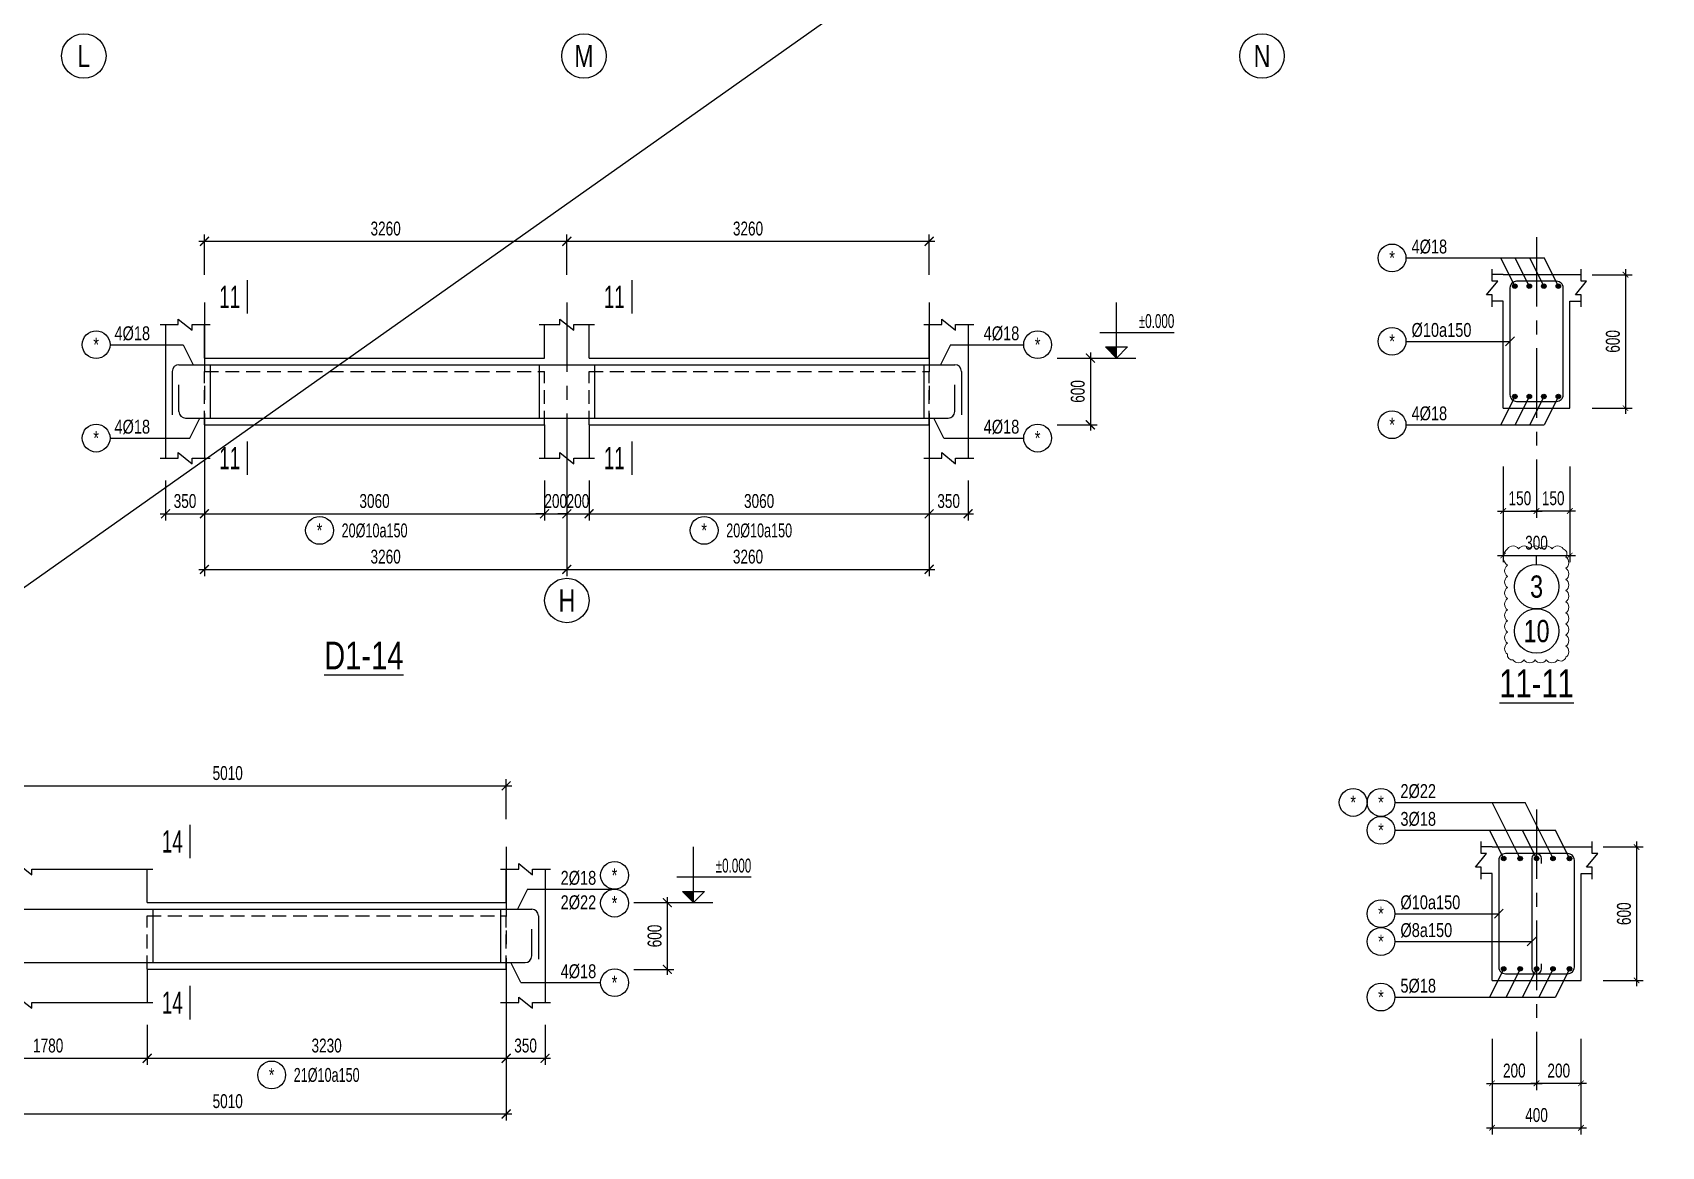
# Model space of a CAD drawing. Header units: millimetres. Extents: x -25284 to 100333, y 0 to 76881.
# Drawn here: x 16530 to 31184, y 47835 to 57850 of the extents above; entities that cross this region are included whole.
import ezdxf
from ezdxf.enums import TextEntityAlignment as Align

# ---------------------------------------------------------------- set-up
doc = ezdxf.new("R2010")
doc.units = ezdxf.units.MM
doc.header["$LTSCALE"] = 500
doc.header["$MEASUREMENT"] = 0
doc.linetypes.add('CENTER', pattern=[2, 1.25, -0.25, 0.25, -0.25])
doc.linetypes.add('HIDDEN', pattern=[0.375, 0.25, -0.125])
doc.layers.add('CHANGE 2019', color=6, linetype='Continuous', lineweight=18, plot=False)
for name, color, linetype in [('CHI', 1, 'Continuous'), ('DIM', 1, 'Continuous'), ('KCS_AXIS', 5, 'CENTER'), ('KCS_AXIS_SUB', 5, 'CENTER'), ('KCS_BORDER', 3, 'Continuous'), ('KCS_CHI', 1, 'Continuous'), ('KCS_DIM', 1, 'Continuous'), ('KCS_HATCH', 201, 'Continuous'), ('KCS_HIDDEN', 8, 'HIDDEN'), ('KCS_SNODE', 6, 'Continuous'), ('KCS_STEEL', 4, 'Continuous'), ('KCS_TEXT', 2, 'Continuous'), ('KCS_TEXT_TCK', 3, 'Continuous'), ('KCS_TEXT_TK', 2, 'Continuous'), ('KCS_TEXT_TMC', 4, 'Continuous'), ('KCS_TEXT_TMCS', 4, 'Continuous')]:
    doc.layers.add(name, color=color, linetype=linetype)
doc.layers.add('KCS_Plotter', color=11, linetype='Continuous', plot=False)
doc.styles.add('KCS_BIGTEXT', font='arial.ttf', dxfattribs={"width": 0.75})
doc.styles.add('KCS_SMTEXT', font='arial.ttf', dxfattribs={"width": 0.7})
doc.dimstyles.new('KCS_DIM50', dxfattribs={"dimscale": 50, "dimtxt": 2.5, "dimasz": 1.6, "dimexe": 1.2, "dimexo": 0, "dimgap": 1, "dimtad": 1, "dimdec": 0, "dimzin": 0, "dimdsep": 46, "dimtxsty": 'KCS_SMTEXT', "dimblk": 'ARCHTICK', "dimcen": 0, "dimdle": 1, "dimclrd": 256, "dimclre": 256, "dimclrt": 2, "dimadec": 0, "dimazin": 0, "dimtfac": 1, "dimtdec": 0, "dimtix": 1, "dimtmove": 2, "dimatfit": 3, "dimfxl": 1, "dimtolj": 1, "dimtzin": 0, "dimarcsym": 0})
doc.dimstyles.new('KCS_DIM50_25', dxfattribs={"dimtxt": 125, "dimasz": 50, "dimexe": 60, "dimexo": 0, "dimgap": 50, "dimtad": 1, "dimdec": 0, "dimlfac": 0.5, "dimzin": 13, "dimdsep": 46, "dimtxsty": 'KCS_SMTEXT', "dimblk": 'ARCHTICK', "dimblk1": 'ARCHTICK', "dimcen": 0, "dimdle": 50, "dimclrd": 1, "dimclre": 1, "dimclrt": 2, "dimadec": 0, "dimazin": 0, "dimtfac": 1, "dimtdec": 0, "dimtix": 1, "dimtmove": 2, "dimatfit": 3, "dimfxl": 1, "dimtolj": 1, "dimtzin": 13, "dimarcsym": 0})

# ---------------------------------------------------------------- blocks, each defined once
blk = doc.blocks.new('_ArchTick')
at = {"color": 0, "linetype": 'ByBlock', "const_width": 0.15}
blk.add_lwpolyline([(-0.5, -0.5), (0.5, 0.5)], dxfattribs=at)
blk = doc.blocks.new('*D133')
at = {"layer": 'Defpoints', "color": 0, "transparency": 16777216}
for p in [(18076, 53823), (21336, 53823), (21336, 53023)]:
    blk.add_point(p, dxfattribs=at)
at = {"layer": 'KCS_DIM', "lineweight": -2, "transparency": 16777216}
for p, q in [((18076, 53823), (18076, 52963)), ((21336, 53823), (21336, 52963)), ((18026, 53023), (21386, 53023))]:
    blk.add_line(p, q, dxfattribs=at)
at = {"layer": 'KCS_DIM', "lineweight": -2, "transparency": 16777216, "xscale": 80, "yscale": 80, "zscale": 80, "rotation": 180}
blk.add_blockref('_ArchTick', (18076, 53023), dxfattribs=at)
at = {"layer": 'KCS_DIM', "lineweight": -2, "transparency": 16777216, "xscale": 80, "yscale": 80, "zscale": 80}
blk.add_blockref('_ArchTick', (21336, 53023), dxfattribs=at)
at = {"layer": 'KCS_DIM', "color": 2, "transparency": 16777216, "insert": (19706, 53137), "char_height": 125, "attachment_point": 5, "style": 'KCS_SMTEXT'}
blk.add_mtext('\\A1;3260', dxfattribs=at)
blk = doc.blocks.new('*D134')
at = {"layer": 'Defpoints', "color": 0, "transparency": 16777216}
for p in [(21336, 53823), (24596, 53823), (24596, 53023)]:
    blk.add_point(p, dxfattribs=at)
at = {"layer": 'KCS_DIM', "lineweight": -2, "transparency": 16777216}
for p, q in [((21336, 53823), (21336, 52963)), ((24596, 53823), (24596, 52963)), ((21286, 53023), (24646, 53023))]:
    blk.add_line(p, q, dxfattribs=at)
at = {"layer": 'KCS_DIM', "lineweight": -2, "transparency": 16777216, "xscale": 80, "yscale": 80, "zscale": 80, "rotation": 180}
blk.add_blockref('_ArchTick', (21336, 53023), dxfattribs=at)
at = {"layer": 'KCS_DIM', "lineweight": -2, "transparency": 16777216, "xscale": 80, "yscale": 80, "zscale": 80}
blk.add_blockref('_ArchTick', (24596, 53023), dxfattribs=at)
at = {"layer": 'KCS_DIM', "color": 2, "transparency": 16777216, "insert": (22966, 53137), "char_height": 125, "attachment_point": 5, "style": 'KCS_SMTEXT'}
blk.add_mtext('\\A1;3260', dxfattribs=at)
blk = doc.blocks.new('*D135')
at = {"layer": 'Defpoints', "color": 0, "transparency": 16777216}
for p in [(17726, 53823), (18076, 53823), (18076, 53523)]:
    blk.add_point(p, dxfattribs=at)
at = {"layer": 'KCS_DIM', "lineweight": -2, "transparency": 16777216}
for p, q in [((17726, 53823), (17726, 53463)), ((18076, 53823), (18076, 53463)), ((17676, 53523), (18126, 53523))]:
    blk.add_line(p, q, dxfattribs=at)
at = {"layer": 'KCS_DIM', "lineweight": -2, "transparency": 16777216, "xscale": 80, "yscale": 80, "zscale": 80, "rotation": 180}
blk.add_blockref('_ArchTick', (17726, 53523), dxfattribs=at)
at = {"layer": 'KCS_DIM', "lineweight": -2, "transparency": 16777216, "xscale": 80, "yscale": 80, "zscale": 80}
blk.add_blockref('_ArchTick', (18076, 53523), dxfattribs=at)
at = {"layer": 'KCS_DIM', "color": 2, "transparency": 16777216, "insert": (17901, 53637), "char_height": 125, "attachment_point": 5, "style": 'KCS_SMTEXT'}
blk.add_mtext('\\A1;350', dxfattribs=at)
blk = doc.blocks.new('*D136')
at = {"layer": 'Defpoints', "color": 0, "transparency": 16777216}
for p in [(21136, 53823), (21336, 53823), (21336, 53523)]:
    blk.add_point(p, dxfattribs=at)
at = {"layer": 'KCS_DIM', "lineweight": -2, "transparency": 16777216}
for p, q in [((21136, 53823), (21136, 53463)), ((21336, 53823), (21336, 53463)), ((21136, 53523), (21056, 53523)), ((21136, 53523), (21336, 53523)), ((21336, 53523), (21416, 53523))]:
    blk.add_line(p, q, dxfattribs=at)
at = {"layer": 'KCS_DIM', "lineweight": -2, "transparency": 16777216, "xscale": 80, "yscale": 80, "zscale": 80}
blk.add_blockref('_ArchTick', (21136, 53523), dxfattribs=at)
at = {"layer": 'KCS_DIM', "lineweight": -2, "transparency": 16777216, "xscale": 80, "yscale": 80, "zscale": 80, "rotation": 180}
blk.add_blockref('_ArchTick', (21336, 53523), dxfattribs=at)
at = {"layer": 'KCS_DIM', "color": 2, "transparency": 16777216, "insert": (21236, 53637), "char_height": 125, "attachment_point": 5, "style": 'KCS_SMTEXT'}
blk.add_mtext('\\A1;200', dxfattribs=at)
blk = doc.blocks.new('*D137')
at = {"layer": 'Defpoints', "color": 0, "transparency": 16777216}
for p in [(21336, 53823), (21536, 53823), (21536, 53523)]:
    blk.add_point(p, dxfattribs=at)
at = {"layer": 'KCS_DIM', "lineweight": -2, "transparency": 16777216}
for p, q in [((21336, 53823), (21336, 53463)), ((21536, 53823), (21536, 53463)), ((21336, 53523), (21256, 53523)), ((21336, 53523), (21536, 53523)), ((21536, 53523), (21616, 53523))]:
    blk.add_line(p, q, dxfattribs=at)
at = {"layer": 'KCS_DIM', "lineweight": -2, "transparency": 16777216, "xscale": 80, "yscale": 80, "zscale": 80}
blk.add_blockref('_ArchTick', (21336, 53523), dxfattribs=at)
at = {"layer": 'KCS_DIM', "lineweight": -2, "transparency": 16777216, "xscale": 80, "yscale": 80, "zscale": 80, "rotation": 180}
blk.add_blockref('_ArchTick', (21536, 53523), dxfattribs=at)
at = {"layer": 'KCS_DIM', "color": 2, "transparency": 16777216, "insert": (21436, 53637), "char_height": 125, "attachment_point": 5, "style": 'KCS_SMTEXT'}
blk.add_mtext('\\A1;200', dxfattribs=at)
blk = doc.blocks.new('*D138')
at = {"layer": 'Defpoints', "color": 0, "transparency": 16777216}
for p in [(24596, 53823), (24946, 53823), (24946, 53523)]:
    blk.add_point(p, dxfattribs=at)
at = {"layer": 'KCS_DIM', "lineweight": -2, "transparency": 16777216}
for p, q in [((24596, 53823), (24596, 53463)), ((24946, 53823), (24946, 53463)), ((24546, 53523), (24996, 53523))]:
    blk.add_line(p, q, dxfattribs=at)
at = {"layer": 'KCS_DIM', "lineweight": -2, "transparency": 16777216, "xscale": 80, "yscale": 80, "zscale": 80, "rotation": 180}
blk.add_blockref('_ArchTick', (24596, 53523), dxfattribs=at)
at = {"layer": 'KCS_DIM', "lineweight": -2, "transparency": 16777216, "xscale": 80, "yscale": 80, "zscale": 80}
blk.add_blockref('_ArchTick', (24946, 53523), dxfattribs=at)
at = {"layer": 'KCS_DIM', "color": 2, "transparency": 16777216, "insert": (24771, 53637), "char_height": 125, "attachment_point": 5, "style": 'KCS_SMTEXT'}
blk.add_mtext('\\A1;350', dxfattribs=at)
blk = doc.blocks.new('*D139')
at = {"layer": 'Defpoints', "color": 0, "transparency": 16777216}
for p in [(21336, 55973), (18076, 55673), (21336, 55673)]:
    blk.add_point(p, dxfattribs=at)
at = {"layer": 'KCS_DIM', "lineweight": -2, "transparency": 16777216}
for p, q in [((18076, 55673), (18076, 56033)), ((21336, 55673), (21336, 56033)), ((18026, 55973), (21386, 55973))]:
    blk.add_line(p, q, dxfattribs=at)
at = {"layer": 'KCS_DIM', "lineweight": -2, "transparency": 16777216, "xscale": 80, "yscale": 80, "zscale": 80, "rotation": 180}
blk.add_blockref('_ArchTick', (18076, 55973), dxfattribs=at)
at = {"layer": 'KCS_DIM', "lineweight": -2, "transparency": 16777216, "xscale": 80, "yscale": 80, "zscale": 80}
blk.add_blockref('_ArchTick', (21336, 55973), dxfattribs=at)
at = {"layer": 'KCS_DIM', "color": 2, "transparency": 16777216, "insert": (19706, 56087), "char_height": 125, "attachment_point": 5, "style": 'KCS_SMTEXT'}
blk.add_mtext('\\A1;3260', dxfattribs=at)
blk = doc.blocks.new('*D140')
at = {"layer": 'Defpoints', "color": 0, "transparency": 16777216}
for p in [(24596, 55973), (21336, 55673), (24596, 55673)]:
    blk.add_point(p, dxfattribs=at)
at = {"layer": 'KCS_DIM', "lineweight": -2, "transparency": 16777216}
for p, q in [((21336, 55673), (21336, 56033)), ((24596, 55673), (24596, 56033)), ((21286, 55973), (24646, 55973))]:
    blk.add_line(p, q, dxfattribs=at)
at = {"layer": 'KCS_DIM', "lineweight": -2, "transparency": 16777216, "xscale": 80, "yscale": 80, "zscale": 80, "rotation": 180}
blk.add_blockref('_ArchTick', (21336, 55973), dxfattribs=at)
at = {"layer": 'KCS_DIM', "lineweight": -2, "transparency": 16777216, "xscale": 80, "yscale": 80, "zscale": 80}
blk.add_blockref('_ArchTick', (24596, 55973), dxfattribs=at)
at = {"layer": 'KCS_DIM', "color": 2, "transparency": 16777216, "insert": (22966, 56087), "char_height": 125, "attachment_point": 5, "style": 'KCS_SMTEXT'}
blk.add_mtext('\\A1;3260', dxfattribs=at)
blk = doc.blocks.new('*D141')
at = {"layer": 'Defpoints', "color": 0, "transparency": 16777216}
for p in [(18076, 53823), (21136, 53823), (21136, 53523)]:
    blk.add_point(p, dxfattribs=at)
at = {"layer": 'KCS_DIM', "lineweight": -2, "transparency": 16777216}
for p, q in [((18076, 53823), (18076, 53463)), ((21136, 53823), (21136, 53463)), ((18026, 53523), (21186, 53523))]:
    blk.add_line(p, q, dxfattribs=at)
at = {"layer": 'KCS_DIM', "lineweight": -2, "transparency": 16777216, "xscale": 80, "yscale": 80, "zscale": 80, "rotation": 180}
blk.add_blockref('_ArchTick', (18076, 53523), dxfattribs=at)
at = {"layer": 'KCS_DIM', "lineweight": -2, "transparency": 16777216, "xscale": 80, "yscale": 80, "zscale": 80}
blk.add_blockref('_ArchTick', (21136, 53523), dxfattribs=at)
at = {"layer": 'KCS_DIM', "color": 2, "transparency": 16777216, "insert": (19606, 53637), "char_height": 125, "attachment_point": 5, "style": 'KCS_SMTEXT'}
blk.add_mtext('\\A1;3060', dxfattribs=at)
blk = doc.blocks.new('*D142')
at = {"layer": 'Defpoints', "color": 0, "transparency": 16777216}
for p in [(21536, 53823), (24596, 53823), (24596, 53523)]:
    blk.add_point(p, dxfattribs=at)
at = {"layer": 'KCS_DIM', "lineweight": -2, "transparency": 16777216}
for p, q in [((21536, 53823), (21536, 53463)), ((24596, 53823), (24596, 53463)), ((21486, 53523), (24646, 53523))]:
    blk.add_line(p, q, dxfattribs=at)
at = {"layer": 'KCS_DIM', "lineweight": -2, "transparency": 16777216, "xscale": 80, "yscale": 80, "zscale": 80, "rotation": 180}
blk.add_blockref('_ArchTick', (21536, 53523), dxfattribs=at)
at = {"layer": 'KCS_DIM', "lineweight": -2, "transparency": 16777216, "xscale": 80, "yscale": 80, "zscale": 80}
blk.add_blockref('_ArchTick', (24596, 53523), dxfattribs=at)
at = {"layer": 'KCS_DIM', "color": 2, "transparency": 16777216, "insert": (23066, 53637), "char_height": 125, "attachment_point": 5, "style": 'KCS_SMTEXT'}
blk.add_mtext('\\A1;3060', dxfattribs=at)
blk = doc.blocks.new('COS_CD')
at = {"layer": 'KCS_HATCH'}
blk.add_hatch(color=256, dxfattribs=at).paths.add_polyline_path([(37.5, 50), (87.5, 0), (87.5, 50)])
at = {"layer": 'CHI'}
for q in [(37.5, 50), (137.5, 50)]:
    blk.add_line((87.5, 0), q, dxfattribs=at)
at = {"layer": 'DIM'}
for p, q in [((0, 0), (175, 0)), ((37.5, 50), (137.5, 50)), ((87.5, 0), (87.5, 50))]:
    blk.add_line(p, q, dxfattribs=at)
blk = doc.blocks.new('*D143')
at = {"layer": 'Defpoints', "color": 0, "transparency": 16777216}
for p in [(25746, 54923), (25746, 54323), (26046, 54323)]:
    blk.add_point(p, dxfattribs=at)
at = {"layer": 'KCS_DIM', "lineweight": -2, "transparency": 16777216}
for p, q in [((26046, 54973), (26046, 54273)), ((25746, 54923), (26106, 54923)), ((25746, 54323), (26106, 54323))]:
    blk.add_line(p, q, dxfattribs=at)
at = {"layer": 'KCS_DIM', "lineweight": -2, "transparency": 16777216, "xscale": 80, "yscale": 80, "zscale": 80}
for p, rotation in [((26046, 54923), 90), ((26046, 54323), 270)]:
    blk.add_blockref('_ArchTick', p, dxfattribs=dict(at, rotation=rotation))
at = {"layer": 'KCS_DIM', "color": 2, "transparency": 16777216, "insert": (25933, 54623), "char_height": 125, "attachment_point": 5, "rotation": 90, "style": 'KCS_SMTEXT'}
blk.add_mtext('\\A1;600', dxfattribs=at)
blk = doc.blocks.new('*D144')
at = {"layer": 'Defpoints', "color": 0, "transparency": 16777216}
for p in [(29760, 53948), (30060, 53948), (30060, 53548)]:
    blk.add_point(p, dxfattribs=at)
at = {"layer": 'KCS_DIM', "color": 1, "lineweight": -2, "transparency": 16777216}
for p, q in [((29760, 53948), (29760, 53488)), ((30060, 53948), (30060, 53488)), ((29710, 53548), (30110, 53548))]:
    blk.add_line(p, q, dxfattribs=at)
at = {"layer": 'KCS_DIM', "color": 1, "lineweight": -2, "transparency": 16777216, "xscale": 50, "yscale": 50, "zscale": 50, "rotation": 180}
blk.add_blockref('_ArchTick', (29760, 53548), dxfattribs=at)
at = {"layer": 'KCS_DIM', "color": 1, "lineweight": -2, "transparency": 16777216, "xscale": 50, "yscale": 50, "zscale": 50}
blk.add_blockref('_ArchTick', (30060, 53548), dxfattribs=at)
at = {"layer": 'KCS_DIM', "color": 2, "transparency": 16777216, "insert": (29910, 53662), "char_height": 125, "attachment_point": 5, "style": 'KCS_SMTEXT'}
blk.add_mtext('\\A1;150', dxfattribs=at)
blk = doc.blocks.new('*D145')
at = {"layer": 'Defpoints', "color": 0, "transparency": 16777216}
for p in [(30060, 53948), (30360, 53948), (30060, 53548)]:
    blk.add_point(p, dxfattribs=at)
at = {"layer": 'KCS_DIM', "color": 1, "lineweight": -2, "transparency": 16777216}
for p, q in [((30060, 53948), (30060, 53488)), ((30360, 53948), (30360, 53488)), ((30410, 53548), (30010, 53548))]:
    blk.add_line(p, q, dxfattribs=at)
at = {"layer": 'KCS_DIM', "color": 1, "lineweight": -2, "transparency": 16777216, "xscale": 50, "yscale": 50, "zscale": 50, "rotation": 180}
blk.add_blockref('_ArchTick', (30060, 53548), dxfattribs=at)
at = {"layer": 'KCS_DIM', "color": 1, "lineweight": -2, "transparency": 16777216, "xscale": 50, "yscale": 50, "zscale": 50}
blk.add_blockref('_ArchTick', (30360, 53548), dxfattribs=at)
at = {"layer": 'KCS_DIM', "color": 2, "transparency": 16777216, "insert": (30210, 53662), "char_height": 125, "attachment_point": 5, "style": 'KCS_SMTEXT'}
blk.add_mtext('\\A1;150', dxfattribs=at)
blk = doc.blocks.new('*D146')
at = {"layer": 'Defpoints', "color": 0, "transparency": 16777216}
for p in [(29760, 53948), (30360, 53948), (30360, 53148)]:
    blk.add_point(p, dxfattribs=at)
at = {"layer": 'KCS_DIM', "color": 1, "lineweight": -2, "transparency": 16777216}
for p, q in [((29760, 53948), (29760, 53088)), ((30360, 53948), (30360, 53088)), ((29710, 53148), (30410, 53148))]:
    blk.add_line(p, q, dxfattribs=at)
at = {"layer": 'KCS_DIM', "color": 1, "lineweight": -2, "transparency": 16777216, "xscale": 50, "yscale": 50, "zscale": 50, "rotation": 180}
blk.add_blockref('_ArchTick', (29760, 53148), dxfattribs=at)
at = {"layer": 'KCS_DIM', "color": 1, "lineweight": -2, "transparency": 16777216, "xscale": 50, "yscale": 50, "zscale": 50}
blk.add_blockref('_ArchTick', (30360, 53148), dxfattribs=at)
at = {"layer": 'KCS_DIM', "color": 2, "transparency": 16777216, "insert": (30060, 53262), "char_height": 125, "attachment_point": 5, "style": 'KCS_SMTEXT'}
blk.add_mtext('\\A1;300', dxfattribs=at)
blk = doc.blocks.new('*D147')
at = {"layer": 'Defpoints', "color": 0, "transparency": 16777216}
for p in [(30560, 55673), (30560, 54473), (30860, 54473)]:
    blk.add_point(p, dxfattribs=at)
at = {"layer": 'KCS_DIM', "color": 1, "lineweight": -2, "transparency": 16777216}
for p, q in [((30860, 55723), (30860, 54423)), ((30560, 55673), (30920, 55673)), ((30560, 54473), (30920, 54473))]:
    blk.add_line(p, q, dxfattribs=at)
at = {"layer": 'KCS_DIM', "color": 1, "lineweight": -2, "transparency": 16777216, "xscale": 50, "yscale": 50, "zscale": 50}
for p, rotation in [((30860, 55673), 90), ((30860, 54473), 270)]:
    blk.add_blockref('_ArchTick', p, dxfattribs=dict(at, rotation=rotation))
at = {"layer": 'KCS_DIM', "color": 2, "transparency": 16777216, "insert": (30747, 55073), "char_height": 125, "attachment_point": 5, "rotation": 90, "style": 'KCS_SMTEXT'}
blk.add_mtext('\\A1;600', dxfattribs=at)
blk = doc.blocks.new('KCS_SNODE')
at = {"layer": 'KCS_SNODE'}
blk.add_hatch(color=256, dxfattribs=at).paths.add_polyline_path([(-10, 0, 1), (10, 0, 1)])
blk.add_circle((0, 0), 10, dxfattribs=at)
blk = doc.blocks.new('*D150')
at = {"layer": 'Defpoints', "color": 0, "transparency": 16777216}
for p in [(15780, 48927), (20790, 48927), (20790, 48127)]:
    blk.add_point(p, dxfattribs=at)
at = {"layer": 'KCS_DIM', "lineweight": -2, "transparency": 16777216}
for p, q in [((15780, 48927), (15780, 48067)), ((20790, 48927), (20790, 48067)), ((15730, 48127), (20840, 48127))]:
    blk.add_line(p, q, dxfattribs=at)
at = {"layer": 'KCS_DIM', "lineweight": -2, "transparency": 16777216, "xscale": 80, "yscale": 80, "zscale": 80, "rotation": 180}
blk.add_blockref('_ArchTick', (15780, 48127), dxfattribs=at)
at = {"layer": 'KCS_DIM', "lineweight": -2, "transparency": 16777216, "xscale": 80, "yscale": 80, "zscale": 80}
blk.add_blockref('_ArchTick', (20790, 48127), dxfattribs=at)
at = {"layer": 'KCS_DIM', "color": 2, "transparency": 16777216, "insert": (18285, 48241), "char_height": 125, "attachment_point": 5, "style": 'KCS_SMTEXT'}
blk.add_mtext('\\A1;5010', dxfattribs=at)
blk = doc.blocks.new('*D156')
at = {"layer": 'Defpoints', "color": 0, "transparency": 16777216}
for p in [(15780, 48927), (17560, 48927), (17560, 48627)]:
    blk.add_point(p, dxfattribs=at)
at = {"layer": 'KCS_DIM', "lineweight": -2, "transparency": 16777216}
for p, q in [((15780, 48927), (15780, 48567)), ((17560, 48927), (17560, 48567)), ((15730, 48627), (17610, 48627))]:
    blk.add_line(p, q, dxfattribs=at)
at = {"layer": 'KCS_DIM', "lineweight": -2, "transparency": 16777216, "xscale": 80, "yscale": 80, "zscale": 80, "rotation": 180}
blk.add_blockref('_ArchTick', (15780, 48627), dxfattribs=at)
at = {"layer": 'KCS_DIM', "lineweight": -2, "transparency": 16777216, "xscale": 80, "yscale": 80, "zscale": 80}
blk.add_blockref('_ArchTick', (17560, 48627), dxfattribs=at)
at = {"layer": 'KCS_DIM', "color": 2, "transparency": 16777216, "insert": (16670, 48741), "char_height": 125, "attachment_point": 5, "style": 'KCS_SMTEXT'}
blk.add_mtext('\\A1;1780', dxfattribs=at)
blk = doc.blocks.new('*D157')
at = {"layer": 'Defpoints', "color": 0, "transparency": 16777216}
for p in [(20790, 48927), (21140, 48927), (21140, 48627)]:
    blk.add_point(p, dxfattribs=at)
at = {"layer": 'KCS_DIM', "lineweight": -2, "transparency": 16777216}
for p, q in [((20790, 48927), (20790, 48567)), ((21140, 48927), (21140, 48567)), ((20740, 48627), (21190, 48627))]:
    blk.add_line(p, q, dxfattribs=at)
at = {"layer": 'KCS_DIM', "lineweight": -2, "transparency": 16777216, "xscale": 80, "yscale": 80, "zscale": 80, "rotation": 180}
blk.add_blockref('_ArchTick', (20790, 48627), dxfattribs=at)
at = {"layer": 'KCS_DIM', "lineweight": -2, "transparency": 16777216, "xscale": 80, "yscale": 80, "zscale": 80}
blk.add_blockref('_ArchTick', (21140, 48627), dxfattribs=at)
at = {"layer": 'KCS_DIM', "color": 2, "transparency": 16777216, "insert": (20965, 48741), "char_height": 125, "attachment_point": 5, "style": 'KCS_SMTEXT'}
blk.add_mtext('\\A1;350', dxfattribs=at)
blk = doc.blocks.new('*D165')
at = {"layer": 'Defpoints', "color": 0, "transparency": 16777216}
for p in [(20790, 51077), (15780, 50777), (20790, 50777)]:
    blk.add_point(p, dxfattribs=at)
at = {"layer": 'KCS_DIM', "lineweight": -2, "transparency": 16777216}
for p, q in [((15730, 51077), (20840, 51077)), ((15780, 50777), (15780, 51137)), ((20790, 50777), (20790, 51137))]:
    blk.add_line(p, q, dxfattribs=at)
at = {"layer": 'KCS_DIM', "lineweight": -2, "transparency": 16777216, "xscale": 80, "yscale": 80, "zscale": 80, "rotation": 180}
blk.add_blockref('_ArchTick', (15780, 51077), dxfattribs=at)
at = {"layer": 'KCS_DIM', "lineweight": -2, "transparency": 16777216, "xscale": 80, "yscale": 80, "zscale": 80}
blk.add_blockref('_ArchTick', (20790, 51077), dxfattribs=at)
at = {"layer": 'KCS_DIM', "color": 2, "transparency": 16777216, "insert": (18285, 51191), "char_height": 125, "attachment_point": 5, "style": 'KCS_SMTEXT'}
blk.add_mtext('\\A1;5010', dxfattribs=at)
blk = doc.blocks.new('*D172')
at = {"layer": 'Defpoints', "color": 0, "transparency": 16777216}
for p in [(17560, 48927), (20790, 48927), (20790, 48627)]:
    blk.add_point(p, dxfattribs=at)
at = {"layer": 'KCS_DIM', "lineweight": -2, "transparency": 16777216}
for p, q in [((17560, 48927), (17560, 48567)), ((20790, 48927), (20790, 48567)), ((17510, 48627), (20840, 48627))]:
    blk.add_line(p, q, dxfattribs=at)
at = {"layer": 'KCS_DIM', "lineweight": -2, "transparency": 16777216, "xscale": 80, "yscale": 80, "zscale": 80, "rotation": 180}
blk.add_blockref('_ArchTick', (17560, 48627), dxfattribs=at)
at = {"layer": 'KCS_DIM', "lineweight": -2, "transparency": 16777216, "xscale": 80, "yscale": 80, "zscale": 80}
blk.add_blockref('_ArchTick', (20790, 48627), dxfattribs=at)
at = {"layer": 'KCS_DIM', "color": 2, "transparency": 16777216, "insert": (19175, 48741), "char_height": 125, "attachment_point": 5, "style": 'KCS_SMTEXT'}
blk.add_mtext('\\A1;3230', dxfattribs=at)
blk = doc.blocks.new('*D173')
at = {"layer": 'Defpoints', "color": 0, "transparency": 16777216}
for p in [(21940, 50027), (21940, 49427), (22240, 49427)]:
    blk.add_point(p, dxfattribs=at)
at = {"layer": 'KCS_DIM', "lineweight": -2, "transparency": 16777216}
for p, q in [((21940, 50027), (22300, 50027)), ((22240, 50077), (22240, 49377)), ((21940, 49427), (22300, 49427))]:
    blk.add_line(p, q, dxfattribs=at)
at = {"layer": 'KCS_DIM', "lineweight": -2, "transparency": 16777216, "xscale": 80, "yscale": 80, "zscale": 80}
for p, rotation in [((22240, 50027), 90), ((22240, 49427), 270)]:
    blk.add_blockref('_ArchTick', p, dxfattribs=dict(at, rotation=rotation))
at = {"layer": 'KCS_DIM', "color": 2, "transparency": 16777216, "insert": (22126, 49727), "char_height": 125, "attachment_point": 5, "rotation": 90, "style": 'KCS_SMTEXT'}
blk.add_mtext('\\A1;600', dxfattribs=at)
blk = doc.blocks.new('*D722')
at = {"layer": 'Defpoints', "color": 0, "transparency": 16777216}
for p in [(29660, 48802), (30060, 48802), (30060, 48402)]:
    blk.add_point(p, dxfattribs=at)
at = {"layer": 'KCS_DIM', "color": 1, "lineweight": -2, "transparency": 16777216}
for p, q in [((29660, 48802), (29660, 48342)), ((30060, 48802), (30060, 48342)), ((29610, 48402), (30110, 48402))]:
    blk.add_line(p, q, dxfattribs=at)
at = {"layer": 'KCS_DIM', "color": 1, "lineweight": -2, "transparency": 16777216, "xscale": 50, "yscale": 50, "zscale": 50, "rotation": 180}
blk.add_blockref('_ArchTick', (29660, 48402), dxfattribs=at)
at = {"layer": 'KCS_DIM', "color": 1, "lineweight": -2, "transparency": 16777216, "xscale": 50, "yscale": 50, "zscale": 50}
blk.add_blockref('_ArchTick', (30060, 48402), dxfattribs=at)
at = {"layer": 'KCS_DIM', "color": 2, "transparency": 16777216, "insert": (29860, 48516), "char_height": 125, "attachment_point": 5, "style": 'KCS_SMTEXT'}
blk.add_mtext('\\A1;200', dxfattribs=at)
blk = doc.blocks.new('*D723')
at = {"layer": 'Defpoints', "color": 0, "transparency": 16777216}
for p in [(30060, 48802), (30460, 48802), (30060, 48402)]:
    blk.add_point(p, dxfattribs=at)
at = {"layer": 'KCS_DIM', "color": 1, "lineweight": -2, "transparency": 16777216}
for p, q in [((30060, 48802), (30060, 48342)), ((30460, 48802), (30460, 48342)), ((30510, 48402), (30010, 48402))]:
    blk.add_line(p, q, dxfattribs=at)
at = {"layer": 'KCS_DIM', "color": 1, "lineweight": -2, "transparency": 16777216, "xscale": 50, "yscale": 50, "zscale": 50, "rotation": 180}
blk.add_blockref('_ArchTick', (30060, 48402), dxfattribs=at)
at = {"layer": 'KCS_DIM', "color": 1, "lineweight": -2, "transparency": 16777216, "xscale": 50, "yscale": 50, "zscale": 50}
blk.add_blockref('_ArchTick', (30460, 48402), dxfattribs=at)
at = {"layer": 'KCS_DIM', "color": 2, "transparency": 16777216, "insert": (30260, 48516), "char_height": 125, "attachment_point": 5, "style": 'KCS_SMTEXT'}
blk.add_mtext('\\A1;200', dxfattribs=at)
blk = doc.blocks.new('*D724')
at = {"layer": 'Defpoints', "color": 0, "transparency": 16777216}
for p in [(29660, 48802), (30460, 48802), (30460, 48002)]:
    blk.add_point(p, dxfattribs=at)
at = {"layer": 'KCS_DIM', "color": 1, "lineweight": -2, "transparency": 16777216}
for p, q in [((29660, 48802), (29660, 47942)), ((30460, 48802), (30460, 47942)), ((29610, 48002), (30510, 48002))]:
    blk.add_line(p, q, dxfattribs=at)
at = {"layer": 'KCS_DIM', "color": 1, "lineweight": -2, "transparency": 16777216, "xscale": 50, "yscale": 50, "zscale": 50, "rotation": 180}
blk.add_blockref('_ArchTick', (29660, 48002), dxfattribs=at)
at = {"layer": 'KCS_DIM', "color": 1, "lineweight": -2, "transparency": 16777216, "xscale": 50, "yscale": 50, "zscale": 50}
blk.add_blockref('_ArchTick', (30460, 48002), dxfattribs=at)
at = {"layer": 'KCS_DIM', "color": 2, "transparency": 16777216, "insert": (30060, 48116), "char_height": 125, "attachment_point": 5, "style": 'KCS_SMTEXT'}
blk.add_mtext('\\A1;400', dxfattribs=at)
blk = doc.blocks.new('*D725')
at = {"layer": 'Defpoints', "color": 0, "transparency": 16777216}
for p in [(30660, 50527), (30660, 49327), (30960, 49327)]:
    blk.add_point(p, dxfattribs=at)
at = {"layer": 'KCS_DIM', "color": 1, "lineweight": -2, "transparency": 16777216}
for p, q in [((30960, 50577), (30960, 49277)), ((30660, 50527), (31020, 50527)), ((30660, 49327), (31020, 49327))]:
    blk.add_line(p, q, dxfattribs=at)
at = {"layer": 'KCS_DIM', "color": 1, "lineweight": -2, "transparency": 16777216, "xscale": 50, "yscale": 50, "zscale": 50}
for p, rotation in [((30960, 50527), 90), ((30960, 49327), 270)]:
    blk.add_blockref('_ArchTick', p, dxfattribs=dict(at, rotation=rotation))
at = {"layer": 'KCS_DIM', "color": 2, "transparency": 16777216, "insert": (30847, 49927), "char_height": 125, "attachment_point": 5, "rotation": 90, "style": 'KCS_SMTEXT'}
blk.add_mtext('\\A1;600', dxfattribs=at)

msp = doc.modelspace()

# ---------------------------------------------------------------- linework, layer by layer
at = {"layer": 'CHANGE 2019'}
msp.add_lwpolyline([(29799.2, 53207.5, -0.5205671), (29899.2, 53207.5, -0.5205671), (29999.2, 53207.5, -0.5205671), (30099.2, 53207.5, -0.5205671), (30199.2, 53207.5, -0.5205671), (30299.2, 53207.5, -0.5205671), (30324.2, 53132.6, -0.5205671), (30324.2, 53032.6, -0.5205671), (30324.2, 52932.6, -0.5205671), (30324.2, 52832.6, -0.5205671), (30324.2, 52732.6, -0.5205671), (30324.2, 52632.6, -0.5205671), (30324.2, 52532.6, -0.5205671), (30324.2, 52432.6, -0.5205671), (30324.2, 52332.6, -0.5205671), (30324.2, 52232.6, -0.5205671), (30248, 52208.8, -0.5205671), (30148, 52208.8, -0.5205671), (30048, 52208.8, -0.5205671), (29948, 52208.8, -0.5205671), (29848, 52208.8, -0.5205671), (29799.2, 52260, -0.5205671), (29799.2, 52360, -0.5205671), (29799.2, 52460, -0.5205671), (29799.2, 52560, -0.5205671), (29799.2, 52660, -0.5205671), (29799.2, 52760, -0.5205671), (29799.2, 52860, -0.5205671), (29799.2, 52960, -0.5205671), (29799.2, 53060, -0.5205671)], format="xyb", close=True, dxfattribs=at)
at = {"layer": 'KCS_AXIS'}
for p, q in [((18076.4, 55423.5), (18076.4, 53823.5)), ((21336.4, 55423.5), (21336.4, 53823.5)), ((24596.4, 55423.5), (24596.4, 53823.5)), ((20790.3, 50527.4), (20790.3, 48927.4))]:
    msp.add_line(p, q, dxfattribs=at)
at = {"layer": 'KCS_AXIS_SUB'}
for p, q in [((30060.4, 56011), (30060.4, 53948.5)), ((30060.4, 50864.9), (30060.4, 48802.4))]:
    msp.add_line(p, q, dxfattribs=at)
at = {"layer": 'KCS_BORDER'}
for p, q in [((29760.4, 55673.5), (29660.4, 55673.5)), ((29760.4, 55673.5), (30360.4, 55673.5)), ((30360.4, 55673.5), (30460.4, 55673.5)), ((29760.4, 55433.5), (29660.4, 55433.5)), ((29760.4, 54473.5), (29760.4, 55433.5)), ((30360.4, 54473.5), (30360.4, 55433.5)), ((30360.4, 55433.5), (30460.4, 55433.5)), ((17726.4, 55223.5), (17726.4, 54023.5)), ((18076.4, 54923.5), (18076.4, 55223.5)), ((21136.4, 54923.5), (21136.4, 55223.5)), ((21536.4, 54923.5), (21536.4, 55223.5)), ((24596.4, 54923.5), (24596.4, 55223.5)), ((24946.4, 55223.5), (24946.4, 54023.5)), ((18076.4, 54923.5), (21136.4, 54923.5)), ((21536.4, 54923.5), (24596.4, 54923.5)), ((29760.4, 54473.5), (30360.4, 54473.5)), ((18076.4, 54323.5), (21136.4, 54323.5)), ((18076.4, 54323.5), (18076.4, 54023.5)), ((21136.4, 54323.5), (21136.4, 54023.5)), ((21536.4, 54323.5), (24596.4, 54323.5)), ((21536.4, 54323.5), (21536.4, 54023.5)), ((24596.4, 54323.5), (24596.4, 54023.5)), ((29660.4, 50527.4), (29560.4, 50527.4)), ((29660.4, 50527.4), (30460.4, 50527.4)), ((30460.4, 50527.4), (30560.4, 50527.4)), ((17560.3, 50027.4), (17560.3, 50327.4)), ((20790.3, 50027.4), (20790.3, 50327.4)), ((21140.3, 50327.4), (21140.3, 49127.4)), ((29660.4, 50287.4), (29560.4, 50287.4)), ((29660.4, 49327.4), (29660.4, 50287.4)), ((30460.4, 49327.4), (30460.4, 50287.4)), ((30460.4, 50287.4), (30560.4, 50287.4)), ((17560.3, 50027.4), (20790.3, 50027.4)), ((17560.3, 49427.4), (20790.3, 49427.4)), ((17560.3, 49427.4), (17560.3, 49127.4)), ((20790.3, 49427.4), (20790.3, 49127.4)), ((29660.4, 49327.4), (30460.4, 49327.4))]:
    msp.add_line(p, q, dxfattribs=at)
at = {"layer": 'KCS_BORDER', "color": 1}
for points in [[(29660.4, 55383.5), (29660.4, 55491), (29610.4, 55491), (29710.4, 55616), (29660.4, 55616), (29660.4, 55723.5)], [(30460.4, 55383.5), (30460.4, 55491), (30410.4, 55491), (30510.4, 55616), (30460.4, 55616), (30460.4, 55723.5)], [(17676.4, 55223.5), (17838.9, 55223.5), (17838.9, 55273.5), (17963.9, 55173.5), (17963.9, 55223.5), (18126.4, 55223.5)], [(21086.4, 55223.5), (21273.9, 55223.5), (21273.9, 55273.5), (21398.9, 55173.5), (21398.9, 55223.5), (21586.4, 55223.5)], [(24546.4, 55223.5), (24708.9, 55223.5), (24708.9, 55273.5), (24833.9, 55173.5), (24833.9, 55223.5), (24996.4, 55223.5)], [(17676.4, 54023.5), (17838.9, 54023.5), (17838.9, 54073.5), (17963.9, 53973.5), (17963.9, 54023.5), (18126.4, 54023.5)], [(21086.4, 54023.5), (21273.9, 54023.5), (21273.9, 54073.5), (21398.9, 53973.5), (21398.9, 54023.5), (21586.4, 54023.5)], [(24546.4, 54023.5), (24708.9, 54023.5), (24708.9, 54073.5), (24833.9, 53973.5), (24833.9, 54023.5), (24996.4, 54023.5)], [(29560.4, 50237.4), (29560.4, 50344.9), (29510.4, 50344.9), (29610.4, 50469.9), (29560.4, 50469.9), (29560.4, 50577.4)], [(30560.4, 50237.4), (30560.4, 50344.9), (30510.4, 50344.9), (30610.4, 50469.9), (30560.4, 50469.9), (30560.4, 50577.4)], [(15310.3, 50327.4), (16397.8, 50327.4), (16397.8, 50377.4), (16522.8, 50277.4), (16522.8, 50327.4), (17610.3, 50327.4)], [(20740.3, 50327.4), (20902.8, 50327.4), (20902.8, 50377.4), (21027.8, 50277.4), (21027.8, 50327.4), (21190.3, 50327.4)], [(15310.3, 49127.4), (16397.8, 49127.4), (16397.8, 49177.4), (16522.8, 49077.4), (16522.8, 49127.4), (17610.3, 49127.4)], [(20740.3, 49127.4), (20902.8, 49127.4), (20902.8, 49177.4), (21027.8, 49077.4), (21027.8, 49127.4), (21190.3, 49127.4)]]:
    msp.add_lwpolyline(points, dxfattribs=at)
at = {"layer": 'KCS_CHI'}
for p, q in [((28885.4, 55823.5), (30129.4, 55823.5)), ((29864.4, 55569.5), (29737.4, 55823.5)), ((29995, 55569.5), (29868, 55823.5)), ((30125.7, 55569.5), (29998.7, 55823.5)), ((30256.4, 55569.5), (30129.4, 55823.5)), ((26281.4, 54923.5), (26281.4, 55423.5)), ((26131.4, 55153.5), (26801.4, 55153.5)), ((17226.4, 55043.5), (17883.9, 55043.5)), ((17883.9, 55043.5), (17973.9, 54863.5)), ((24788.9, 55043.5), (24698.9, 54863.5)), ((24788.9, 55043.5), (25446.4, 55043.5)), ((28885.4, 55073.5), (29820.4, 55073.5)), ((29864.4, 54577.5), (29737.4, 54323.5)), ((29995, 54577.5), (29868, 54323.5)), ((30125.7, 54577.5), (29998.7, 54323.5)), ((30256.4, 54577.5), (30129.4, 54323.5)), ((17943.9, 54203.5), (18033.9, 54383.5)), ((24728.9, 54203.5), (24638.9, 54383.5)), ((28885.4, 54323.5), (30129.4, 54323.5)), ((17226.4, 54203.5), (17943.9, 54203.5)), ((24728.9, 54203.5), (25446.4, 54203.5)), ((30060.4, 53068.5), (30060.4, 53148.5)), ((28785.4, 50927.4), (29956.4, 50927.4)), ((29912.4, 50423.4), (29660.4, 50927.4)), ((30208.4, 50423.4), (29956.4, 50927.4)), ((28785.4, 50677.4), (30229.4, 50677.4)), ((29764.4, 50423.4), (29637.4, 50677.4)), ((30060.4, 50423.4), (29933.4, 50677.4)), ((30356.4, 50423.4), (30229.4, 50677.4)), ((22475.3, 50027.4), (22475.3, 50527.4)), ((20982.8, 50147.4), (20892.8, 49967.4)), ((20982.8, 50147.4), (21765.3, 50147.4)), ((22325.3, 50257.4), (22995.3, 50257.4)), ((28785.4, 49927.4), (29720.4, 49927.4)), ((28785.4, 49677.4), (30016.4, 49677.4)), ((20922.8, 49307.4), (20832.8, 49487.4)), ((29764.4, 49431.4), (29637.4, 49177.4)), ((29912.4, 49431.4), (29785.4, 49177.4)), ((30060.4, 49431.4), (29933.4, 49177.4)), ((30208.4, 49431.4), (30081.4, 49177.4)), ((30356.4, 49431.4), (30229.4, 49177.4)), ((20922.8, 49307.4), (21640.3, 49307.4)), ((28785.4, 49177.4), (30229.4, 49177.4))]:
    msp.add_line(p, q, dxfattribs=at)
at = {"layer": 'KCS_CHI', "color": 3}
for p, q in [((29780.4, 55033.5), (29860.4, 55113.5)), ((29680.4, 49887.4), (29760.4, 49967.4)), ((29976.4, 49637.4), (30056.4, 49717.4))]:
    msp.add_line(p, q, dxfattribs=at)
at = {"layer": 'KCS_CHI'}
for centre in [(16990.3, 57639.5), (21490.3, 57639.5), (27590.3, 57639.5), (30060.4, 52868.5), (21336.4, 52743.5), (30060.4, 52468.5)]:
    msp.add_circle(centre, 200, dxfattribs=at)
at = {"layer": 'KCS_HIDDEN'}
for p, q in [((18076.4, 54803.5), (21136.4, 54803.5)), ((18076.4, 54323.5), (18076.4, 54803.5)), ((21136.4, 54323.5), (21136.4, 54803.5)), ((21536.4, 54803.5), (24596.4, 54803.5)), ((21536.4, 54323.5), (21536.4, 54803.5)), ((24596.4, 54323.5), (24596.4, 54803.5)), ((17560.3, 49907.4), (20790.3, 49907.4)), ((17560.3, 49427.4), (17560.3, 49907.4)), ((20790.3, 49427.4), (20790.3, 49907.4))]:
    msp.add_line(p, q, dxfattribs=at)
at = {"layer": 'KCS_Plotter'}
msp.add_line((0, 41241.1), (50460, 76881.1), dxfattribs=at)
at = {"layer": 'KCS_STEEL'}
for p, q in [((17846.4, 54863.5), (24826.4, 54863.5)), ((18126.4, 54863.5), (18126.4, 54383.5)), ((21086.4, 54863.5), (21086.4, 54383.5)), ((21586.4, 54863.5), (21586.4, 54383.5)), ((24546.4, 54863.5), (24546.4, 54383.5)), ((17786.4, 54803.5), (17786.4, 54413.5)), ((17846.4, 54443.5), (17846.4, 54683.5)), ((24826.4, 54443.5), (24826.4, 54683.5)), ((24886.4, 54803.5), (24886.4, 54413.5)), ((17906.4, 54383.5), (24766.4, 54383.5)), ((3490.3, 49967.4), (21020.3, 49967.4)), ((13310.3, 49967.4), (21020.3, 49967.4)), ((17610.3, 49967.4), (17610.3, 49487.4)), ((20740.3, 49967.4), (20740.3, 49487.4)), ((21080.3, 49907.4), (21080.3, 49517.4)), ((21020.3, 49547.4), (21020.3, 49787.4)), ((3490.3, 49487.4), (20960.3, 49487.4))]:
    msp.add_line(p, q, dxfattribs=at)
for points in [[(29820.4, 55553.5), (29820.4, 54593.5, 0.4142136), (29880.4, 54533.5), (30240.4, 54533.5, 0.4142136), (30300.4, 54593.5), (30300.4, 55553.5, 0.4142136), (30240.4, 55613.5), (29880.4, 55613.5, 0.4142136), (29820.4, 55553.5)], [(29720.4, 50407.4), (29720.4, 49447.4, 0.4142136), (29780.4, 49387.4), (30340.4, 49387.4, 0.4142136), (30400.4, 49447.4), (30400.4, 50407.4, 0.4142136), (30340.4, 50467.4), (29780.4, 50467.4, 0.4142136), (29720.4, 50407.4)], [(30104.4, 50379.4), (30104.4, 50423.4, 1), (30016.4, 50423.4), (30016.4, 49431.4, 1), (30104.4, 49431.4), (30104.4, 49475.4)]]:
    msp.add_lwpolyline(points, format="xyb", dxfattribs=at)
for centre, start, end in [((17846.4, 54803.5), 90, 180), ((24826.4, 54803.5), 0, 90), ((17906.4, 54443.5), 180, 270), ((24766.4, 54443.5), 270, 0), ((21020.3, 49907.4), 0, 90), ((20960.3, 49547.4), 270, 0)]:
    msp.add_arc(centre, 60, start, end, dxfattribs=at)
at = {"layer": 'KCS_TEXT_TK', "color": 1}
for centre in [(28760.4, 55823.5), (17101.4, 55043.5), (25571.4, 55043.5), (28760.4, 55073.5), (28760.4, 54323.5), (17101.4, 54203.5), (25571.4, 54203.5), (19111.4, 53373.5), (22571.4, 53373.5), (28410.4, 50927.4), (28660.4, 50927.4), (28660.4, 50677.4), (21765.3, 50272.4), (21765.3, 50022.4), (28660.4, 49927.4), (28660.4, 49677.4), (21765.3, 49307.4), (28660.4, 49177.4), (18680.3, 48477.4)]:
    msp.add_circle(centre, 125, dxfattribs=at)
at = {"layer": 'KCS_TEXT_TMC'}
for p, q in [((18463, 55323.5), (18463, 55623.5)), ((21923, 55323.5), (21923, 55623.5)), ((18463, 53873.5), (18463, 54173.5)), ((21923, 53873.5), (21923, 54173.5)), ((17946.9, 50427.4), (17946.9, 50727.4)), ((17946.9, 48977.4), (17946.9, 49277.4))]:
    msp.add_line(p, q, dxfattribs=at)

# ---------------------------------------------------------------- block references
at = {"layer": 'KCS_CHI', "xscale": 2, "yscale": 2, "zscale": 2}
for p in [(26106.4, 54923.5), (22300.3, 50027.4)]:
    msp.add_blockref('COS_CD', p, dxfattribs=at)
at = {"layer": 'KCS_STEEL', "xscale": 2, "yscale": 2, "zscale": 2}
for p in [(29864.4, 55569.5), (29995, 55569.5), (30125.7, 55569.5), (30256.4, 55569.5), (29864.4, 54577.5), (29995, 54577.5), (30125.7, 54577.5), (30256.4, 54577.5), (29764.4, 50423.4), (29912.4, 50423.4), (30060.4, 50423.4), (30208.4, 50423.4), (30356.4, 50423.4), (29764.4, 49431.4), (29912.4, 49431.4), (30060.4, 49431.4), (30208.4, 49431.4), (30356.4, 49431.4)]:
    msp.add_blockref('KCS_SNODE', p, dxfattribs=at)

# ---------------------------------------------------------------- texts
at = {"layer": 'KCS_TEXT', "color": 4, "style": 'KCS_BIGTEXT', "width": 0.75}
for s, p in [('L', (16990.3, 57639.5)), ('M', (21490.3, 57639.5)), ('N', (27590.3, 57639.5)), ('3', (30060.4, 52868.5)), ('H', (21336.4, 52743.5)), ('10', (30060.4, 52468.5))]:
    msp.add_text(s, height=200, dxfattribs=at).set_placement(p, align=Align.MIDDLE_CENTER)
at = {"layer": 'KCS_TEXT', "style": 'KCS_SMTEXT', "width": 0.75}
for s, p in [('4%%c18', (28935.4, 55863.5)), ('%%C10a150', (28935.4, 55113.5)), ('4%%c18', (28935.4, 54363.5)), ('2%%c22', (28835.4, 50967.4)), ('3%%c18', (28835.4, 50717.4)), ('%%C10a150', (28835.4, 49967.4)), ('%%C8a150', (28835.4, 49717.4)), ('5%%c18', (28835.4, 49217.4))]:
    msp.add_text(s, height=125, dxfattribs=at).set_placement(p)
at = {"layer": 'KCS_TEXT', "style": 'KCS_SMTEXT', "width": 0.6}
for p in [(26801.4, 55193.5), (22995.3, 50297.4)]:
    msp.add_text('%%p0.000', height=125, dxfattribs=at).set_placement(p, align=Align.RIGHT)
at = {"layer": 'KCS_TEXT', "style": 'KCS_SMTEXT'}
for s, width, p in [('4%%c18', 0.75, (17426.4, 55083.5)), ('4%%c18', 0.75, (25246.4, 55083.5)), ('4%%c18', 0.75, (17426.4, 54243.5)), ('4%%c18', 0.75, (25246.4, 54243.5)), ('20%%C10a150', 0.65, (19606.4, 53311)), ('20%%C10a150', 0.65, (23066.4, 53311)), ('2%%c18', 0.75, (21440.3, 50187.4)), ('2%%c22', 0.75, (21440.3, 49967.4)), ('4%%c18', 0.75, (21440.3, 49347.4)), ('21%%C10a150', 0.65, (19175.3, 48414.9))]:
    msp.add_text(s, height=125, dxfattribs=dict(at, width=width)).set_placement(p, align=Align.CENTER)
at = {"layer": 'KCS_TEXT_TCK', "color": 4, "style": 'KCS_BIGTEXT', "width": 0.75}
msp.add_text('%%uD1-14', height=250, dxfattribs=at).set_placement((19153, 52123.5))
at = {"layer": 'KCS_TEXT_TK', "style": 'KCS_SMTEXT', "width": 0.75}
for p in [(28760.4, 55823.5), (17101.4, 55043.5), (25571.4, 55043.5), (28760.4, 55073.5), (28760.4, 54323.5), (17101.4, 54203.5), (25571.4, 54203.5), (19111.4, 53373.5), (22571.4, 53373.5), (28410.4, 50927.4), (28660.4, 50927.4), (28660.4, 50677.4), (21765.3, 50272.4), (21765.3, 50022.4), (28660.4, 49927.4), (28660.4, 49677.4), (21765.3, 49307.4), (28660.4, 49177.4), (18680.3, 48477.4)]:
    msp.add_text('*', height=125, dxfattribs=at).set_placement(p, align=Align.MIDDLE_CENTER)
at = {"layer": 'KCS_TEXT_TMC', "style": 'KCS_BIGTEXT', "width": 0.6}
for s, p in [('11', (18396.4, 55373.5)), ('11', (21856.4, 55373.5)), ('11', (18396.4, 53923.5)), ('11', (21856.4, 53923.5)), ('14', (17880.3, 50477.4)), ('14', (17880.3, 49027.4))]:
    msp.add_text(s, height=200, dxfattribs=at).set_placement(p, align=Align.RIGHT)
at = {"layer": 'KCS_TEXT_TMCS', "color": 4, "style": 'KCS_SMTEXT', "width": 0.75}
msp.add_text('%%u11-11', height=250, dxfattribs=at).set_placement((30060.4, 51873.5), align=Align.CENTER)

# ---------------------------------------------------------------- dimensions: what is measured, and where the dimension line sits
at = {"layer": 'KCS_DIM'}
for base, p1, p2, dimstyle, picture, middle in [((21336.4, 55973.5), (18076.4, 55673.5), (21336.4, 55673.5), 'KCS_DIM50', '*D139', (19706.4, 56087.3)), ((24596.4, 55973.5), (21336.4, 55673.5), (24596.4, 55673.5), 'KCS_DIM50', '*D140', (22966.4, 56087.3)), ((30060.4, 53548.5), (29760.4, 53948.5), (30060.4, 53948.5), 'KCS_DIM50_25', '*D144', (29910.4, 53662.3)), ((30360.4, 53148.5), (29760.4, 53948.5), (30360.4, 53948.5), 'KCS_DIM50_25', '*D146', (30060.4, 53262.3)), ((30060.4, 53548.5), (30360.4, 53948.5), (30060.4, 53948.5), 'KCS_DIM50_25', '*D145', (30210.4, 53662.3)), ((18076.4, 53523.5), (17726.4, 53823.5), (18076.4, 53823.5), 'KCS_DIM50', '*D135', (17901.4, 53637.3)), ((21336.4, 53023.5), (18076.4, 53823.5), (21336.4, 53823.5), 'KCS_DIM50', '*D133', (19706.4, 53137.3)), ((21136.4, 53523.5), (18076.4, 53823.5), (21136.4, 53823.5), 'KCS_DIM50', '*D141', (19606.4, 53637.3)), ((21336.4, 53523.5), (21136.4, 53823.5), (21336.4, 53823.5), 'KCS_DIM50', '*D136', (21236.4, 53637.3)), ((21536.4, 53523.5), (21336.4, 53823.5), (21536.4, 53823.5), 'KCS_DIM50', '*D137', (21436.4, 53637.3)), ((24596.4, 53023.5), (21336.4, 53823.5), (24596.4, 53823.5), 'KCS_DIM50', '*D134', (22966.4, 53137.3)), ((24596.4, 53523.5), (21536.4, 53823.5), (24596.4, 53823.5), 'KCS_DIM50', '*D142', (23066.4, 53637.3)), ((24946.4, 53523.5), (24596.4, 53823.5), (24946.4, 53823.5), 'KCS_DIM50', '*D138', (24771.4, 53637.3)), ((20790.3, 51077.4), (15780.3, 50777.4), (20790.3, 50777.4), 'KCS_DIM50', '*D165', (18285.3, 51191.2)), ((20790.3, 48127.4), (15780.3, 48927.4), (20790.3, 48927.4), 'KCS_DIM50', '*D150', (18285.3, 48241.2)), ((17560.3, 48627.4), (15780.3, 48927.4), (17560.3, 48927.4), 'KCS_DIM50', '*D156', (16670.3, 48741.2)), ((20790.3, 48627.4), (17560.3, 48927.4), (20790.3, 48927.4), 'KCS_DIM50', '*D172', (19175.3, 48741.3)), ((21140.3, 48627.4), (20790.3, 48927.4), (21140.3, 48927.4), 'KCS_DIM50', '*D157', (20965.3, 48741.3)), ((30060.4, 48402.4), (29660.4, 48802.4), (30060.4, 48802.4), 'KCS_DIM50_25', '*D722', (29860.4, 48516.2)), ((30460.4, 48002.4), (29660.4, 48802.4), (30460.4, 48802.4), 'KCS_DIM50_25', '*D724', (30060.4, 48116.2)), ((30060.4, 48402.4), (30460.4, 48802.4), (30060.4, 48802.4), 'KCS_DIM50_25', '*D723', (30260.4, 48516.2))]:
    dim = msp.add_linear_dim(base=base, p1=p1, p2=p2, dimstyle=dimstyle, dxfattribs=at)
    dim.commit()
    dim.dimension.update_dxf_attribs({"geometry": picture, "text_midpoint": middle})
for base, p1, p2, dimstyle, picture, middle in [((30860.4, 54473.5), (30560.4, 55673.5), (30560.4, 54473.5), 'KCS_DIM50_25', '*D147', (30746.5, 55073.5)), ((26046.4, 54323.5), (25746.4, 54923.5), (25746.4, 54323.5), 'KCS_DIM50', '*D143', (25932.5, 54623.5)), ((30960.4, 49327.4), (30660.4, 50527.4), (30660.4, 49327.4), 'KCS_DIM50_25', '*D725', (30846.5, 49927.4)), ((22240.3, 49427.4), (21940.3, 50027.4), (21940.3, 49427.4), 'KCS_DIM50', '*D173', (22126.5, 49727.4))]:
    dim = msp.add_linear_dim(base=base, p1=p1, p2=p2, angle=90, dimstyle=dimstyle, dxfattribs=at)
    dim.commit()
    dim.dimension.update_dxf_attribs({"geometry": picture, "text_midpoint": middle})

doc.saveas('drawing.dxf')
